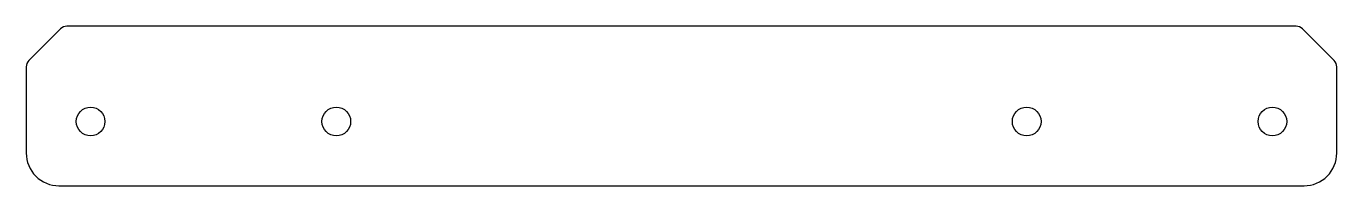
# Model space of a CAD drawing. Header units: millimetres. Extents: x -80 to 80, y 280 to 300.
import ezdxf

# ---------------------------------------------------------------- set-up
doc = ezdxf.new("R2010")
doc.units = ezdxf.units.MM
doc.layers.get('0').update_dxf_attribs({"linetype": 'CONTINUOUS'})

msp = doc.modelspace()

# ---------------------------------------------------------------- linework, layer by layer
msp.add_lwpolyline([(75.04, 299.5), (-75.04, 299.5, 0.198912), (-75.82, 299.18), (-79.68, 295.32, 0.198912), (-80, 294.54), (-80, 284, 0.414214), (-76, 280), (76, 280, 0.414214), (80, 284), (80, 294.54, 0.198912), (79.68, 295.32), (75.82, 299.18, 0.198912)], format="xyb", close=True)
for centre in [(-72.14, 287.86), (-42.14, 287.86), (42.14, 287.86), (72.14, 287.86)]:
    msp.add_circle(centre, 1.75)

doc.saveas('drawing.dxf')
